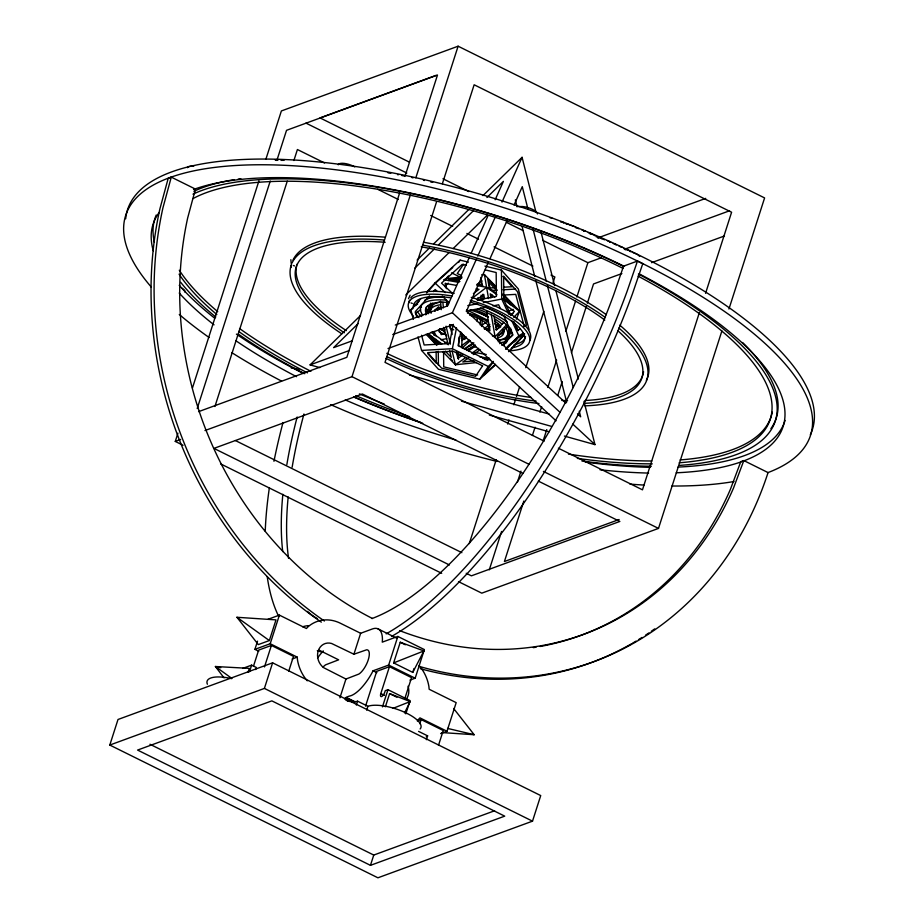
<?xml version="1.0" encoding="UTF-8"?>
<svg xmlns="http://www.w3.org/2000/svg" width="924" height="924" viewBox="0 0 924 924"><rect width="100%" height="100%" fill="white"/><g stroke="black" fill="none" stroke-linecap="round" stroke-linejoin="round"><path stroke-width="1.39" d="M576.01 227.847L575.733 227.304L578.967 228.771M460.845 354.158L458.408 355.624L458.489 352.772M458.697 345.668L458.951 337.144M461.769 347.459L462.185 333.356M477.234 321.506L477.362 317.279M477.87 300.358L477.951 297.54M480.261 324.959L480.468 317.856M481.023 299.376L481.15 295.114M481.97 326.599L482.178 319.554M482.755 299.826L482.929 294.19M290.864 259.702L291.21 263.49M408.5 298.671L410.117 295.183M453.303 324.37L449.491 343.566L424.151 344.987L421.575 335.239M493.404 361.376L488.322 366.493L452.379 348.706L456.525 327.858M460.787 331.924L458.061 345.634L487.618 360.268L489.628 358.246M372.395 618.468A330.469 284.349 69.9 0 1 187.676 217.96L195.449 189.097L171.287 177.131L162.947 207.808A359.632 309.436 69.9 0 0 324.393 621.02M183.044 445.264L175.283 441.429L177.928 433.194M192.458 387.941L258.928 180.885M265.973 158.951L281.381 110.949L458.108 46.2L764.598 197.932L728.944 309.009M197.216 408.512L270.247 181.023M276.853 160.464L286.532 130.319L437.502 74.994L404.943 176.415M214.911 406.514L287.272 181.139M293.89 160.522L297.413 149.526L324.59 162.982M109.794 745.056L118.006 719.484L272.603 662.831L540.725 795.576L532.513 821.159L377.916 877.8L109.794 745.056L264.391 688.415L532.513 821.159M399.653 192.85L346.858 357.311L198.591 411.642M258.766 651.258L254.909 649.353L257.53 641.164M248.036 672.314L249.295 668.375L215.419 666.516L224.047 677.893M249.492 671.76L251.617 665.141L256.295 667.463L255.844 668.884A4.17 3.592 69.9 0 0 255.682 669.554M253.465 666.227L258.651 650.103L271.39 645.437L293.486 656.375L288.681 671.344M204.966 430.549L351.998 376.669L410.556 194.294M415.835 177.835L458.108 46.2M269.346 640.551L275.987 619.877L236.948 617.278L258.316 644.594L269.346 640.551L236.948 617.278M254.909 649.353L270.201 643.739L279.394 615.118L306.41 628.505L308.2 626.645A37.283 32.086 69.9 0 1 340.344 623.226L360.637 633.275L372.337 628.978A37.283 14.079 -63.7 0 1 382.432 639.997L382.259 642.157L397.84 636.44L424.359 649.572L415.176 678.193L409.979 680.099M264.483 666.932L271.39 645.437M264.391 688.415L272.603 662.831M436.636 201.582L385.008 362.37L544.144 441.152M442.365 183.726L474.139 84.777L731.6 212.231L705.566 293.312M339.917 697.828L345.946 679.036L358.882 674.058A13.779 5.209 -63.7 0 0 368.226 659.932A13.779 5.209 -63.7 0 0 366.666 649.78L353.915 654.227L331.554 643.462A13.779 11.85 69.9 0 0 318.202 650.923A13.779 11.85 69.9 0 0 323.758 667.74L345.946 679.036M353.915 654.227L360.637 633.275M476.518 362.554L455.474 364.761M488.553 298.591L484.43 274.555L481.623 274.855M356.364 705.035L357.6 701.189L367.925 706.306A29.741 10.176 17.8 0 1 403.488 711.757A29.741 10.176 17.8 0 1 420.12 728.978M366.701 710.152L367.925 706.306M349.93 701.547C341.245 699.514 345.899 696.846 350.924 695.703A37.283 14.079 -63.7 0 0 371.725 673.365L373.077 670.778L388.658 665.072L397.84 636.44M405.809 713.859L410.06 700.623L387.964 689.685L385.262 690.678L384.8 692.099A4.17 1.571 -63.7 0 1 381.612 696.557A4.17 1.571 -63.7 0 1 380.815 693.554L389.443 666.678L411.538 677.627L404.643 699.121M393.624 662.912L400.254 642.249L423.92 650.935L412.762 672.395L393.624 662.912L423.92 650.935M382.444 706.895L387.964 689.685M385.377 706.791L389.605 693.624L410.175 701.57L404.539 712.935M412.762 672.395L414.01 668.514M469.276 543.589L496.2 459.759M507.669 424.035L508.985 419.912M513.848 404.793L515.604 399.295M516.493 396.546L519.577 386.925M525.756 367.683L543.843 311.342M553.106 282.49L554.874 276.992L550.993 275.063M370.455 865.349L504.712 816.146L271.852 700.866L137.584 750.069L370.455 865.349L373.758 855.058L494.594 810.775M419.843 723.654L421.148 719.577L443.254 730.514L438.507 745.298M426.38 739.697L427.616 735.851L418.572 731.381M489.27 569.854L501.593 531.45M517.44 482.085L520.963 471.125M532.409 435.47L535.054 427.234M539.893 412.15L541.66 406.676M547.817 387.468L556.629 360.048M565.869 331.254L575.56 301.085M576.876 296.974L587.883 262.693L601.374 257.75M440.621 733.598L446.985 731.265L456.179 702.644L429.152 689.258L428.886 686.393A37.283 32.086 69.9 0 0 419.103 665.557M523.816 501.074L504.412 561.538L619.115 519.507M543.231 440.609L546.765 429.614M557.796 395.264L562.208 381.52M571.471 352.656L586.474 305.936M587.352 303.188L593.531 283.945L621.875 273.562M699.387 312.555L642.469 489.836L558.373 448.198M458.5 581.635L481.785 593.162L658.5 528.413L721.898 330.942M391.464 636.486A359.632 135.828 -63.7 0 0 632.386 293.982L642.781 263.675L637.479 261.053L627.084 291.36A359.632 135.828 -63.7 0 1 386.163 633.864M419.381 666.435A359.632 309.436 69.9 0 0 768.052 472.58L743.82 460.579L733.471 488.161A330.469 284.349 69.9 0 1 399.653 630.63M425.802 314.911L430.838 303.003M429.071 310.037L430.7 306.156M428.101 313.86L432.594 303.222M503.361 345.437L510.66 328.159M504.261 344.825L510.822 329.325M506.26 342.966L511.284 331.058M516.32 319.161L519.669 311.226L503.026 293.913M469.311 257.392L447.574 305.879L395.276 325.052M471.078 253.465L488.126 215.454M495.172 199.734L503.395 181.381L486.936 197.505M392.746 334.592L452.379 312.751L476.599 258.743M477.777 256.11L495.495 216.597M501.986 202.102L522.072 157.323L535.874 211.712M488.195 262.682L466.458 311.169L565.869 403.118M489.963 258.743L507.01 220.744M514.056 205.013L522.279 186.671L527.951 208.986M458.604 262.462L460.164 260.141L468.422 262.127M463.582 264.218L457.288 273.516L461.145 275.421M417.983 336.89L421.575 350.427L438.461 369.288L479.718 379.21L488.322 366.493M549.815 217.59L552.206 218.341M413.328 319.288L410.822 309.806L421.044 298.452M426.622 292.261L434.985 282.975L460.164 260.141M419.022 301.351L415.246 305.555L417.648 304.088M426.599 292.943L435.112 283.495L452.725 267.533M429.498 295.819L415.303 311.584L416.782 317.151M433.287 291.614L435.181 289.512L437.191 291.395M506.595 347.747L509.436 344.594M508.558 351.663L524.647 333.807L516.216 338.946L506.179 349.041M509.551 351.224L524.416 334.719M418.179 719.75L419.958 717.89L446.985 731.265M434.696 310.73L438.53 306.756M437.953 309.736L439.916 307.692M503.984 322.222L496.384 330.111L494.005 316.147M510.637 315.315L514.449 311.376L506.364 305.521M492.377 335.851L495.045 336.775L506.86 324.509M513.756 317.359L519.669 311.226L502.575 298.845M508.073 325.652L497.528 336.59L498.417 341.903M446.488 277.974L448.521 275.93M446.246 285.158L448.256 283.137M502.668 345.126L512.704 335.019L503.915 316.135M505.601 349.099L518.814 335.805L523.377 333.021M493.139 362.162L484.061 374.647L495.449 364.322M319.808 367.602L310.083 364.888L360.51 315.511M417.105 260.094L429.452 248.002M433.575 243.971L468.56 209.713M482.963 195.611L522.072 157.323M358.293 323.469L333.587 347.643L352.367 340.771M414.899 268.041L434.442 248.891M438.565 244.86L473.55 210.603M405.821 294.918L449.041 252.599M453.164 248.568L487.121 215.315M479.718 379.21L495.46 364.945M462.208 347.921L470.351 340.621M465.581 349.191L472.753 342.758M470.12 346.061L472.152 344.236M473.411 293.578L478.99 289.351L476.172 288.854M472.926 297.655L486.625 287.283L496.881 294.71M476.899 299.711L483.783 294.49L484.499 298.683M461.838 340.517L466.424 337.041M481.346 325.745L485.943 322.268M461.249 346.026L469.242 339.974M484.095 328.725L489.801 324.405M478.447 283.425L481.958 280.942M462.612 355.105L457.934 358.42L456.56 352.806M468.468 350.958L475.49 345.98M442.723 351.57L455.451 364.807L465.939 357.392M471.76 353.268L478.736 348.313M468.584 357.888L462.774 362L473.885 360.81M473.227 354.597L480.203 349.665M410.822 309.806L413.097 308.42M415.927 312.751L420.743 309.817M520.351 328.805L517.937 330.272L513.836 321.46M523.966 326.611L526.368 325.132L517.521 291.73L503.638 276.218L503.892 300.046L510.914 315.165M437.653 310.071L441.302 307.877M479.048 285.204L481.485 283.737L482.94 286.174M464.137 348.798L473.92 342.919M495.945 329.695L500.843 326.761L494.525 323.631M467.891 349.503L475.225 345.102M466.932 350.496L475.444 345.38M607.253 240.69L610.556 242.042L609.551 242.03M277.858 160.326L275.26 160.048L275.999 160.326M392.954 708.385L410.175 701.57M436.105 75.387L320.039 117.914L409.309 162.104M171.287 177.131L168.226 178.251L159.887 208.928A359.632 309.436 69.9 0 0 321.333 622.141M597.747 237.953L705.705 198.394M625.652 248.845L729.533 210.787M310.083 364.888L349.387 350.485M388.011 348.533L452.402 324.936L556.063 420.824M637.479 261.053L623.55 266.158L613.744 294.652A330.469 124.821 -63.7 0 1 371.968 618.56M508.154 311.226L513.213 309.367M651.559 262.682L724.439 235.978M510.279 314.668L512.959 313.686M175.283 441.429L180.677 439.443M495.945 327.061L499.792 325.652M267.925 619.323L279.394 615.118M743.82 460.579L740.771 461.7L730.422 489.281A330.469 284.349 69.9 0 1 567.405 639.882M242.689 668.41L251.617 665.141M292.134 658.997L297.228 657.126L297.493 660.002A37.283 32.086 69.9 0 0 307.265 680.826M389.443 666.678L376.703 671.355L366.216 704.019A13.987 5.278 -63.7 0 0 365.615 706.155M417.325 720.974L421.148 719.577M563.34 222.915C566.551 223.389 558.928 220.362 560.891 222.003M596.199 236.833L599.561 237.145L604.481 239.813M478.124 299.896L496.419 296.35L496.165 272.522L485.308 269.912M467.752 305.648L477.662 303.719M483.321 302.622L501.732 299.041L508.801 314.252M466.285 311.076L485.989 307.253M493.023 305.89L498.648 304.793L500.404 308.57M445.46 333.749L441.233 334.569L438.888 329.533M440.991 339.766L446.65 338.669M444.883 342.735L447.69 342.192M445.114 278.759L461.965 276.957M461.238 278.136L448.741 279.475L459.921 281.45M447.955 280.48L460.452 279.14M484.984 359.621L489.154 359.182M489.662 287.988L495.287 287.676M503.742 287.202L512.185 286.729L502.922 276.392M491.707 290.425L497.308 290.101M502.91 289.79L515.511 289.085M503.072 295.079L515.742 294.375L524.208 326.391M421.575 350.427L452.379 348.706M583.749 231.219L585.342 231.266L581.704 229.764M598.29 237.78L599.78 237.976M284.072 160.326L281.023 160.337M442.076 732.582L474.174 734.719L453.626 708.489M397.551 174.682L398.671 174.648M623.538 248.464L629.371 250.681M430.838 182.074L432.709 182.34M476.692 284.407L482.282 285.389L480.907 277.396M443.67 279.695L458.916 282.386M476.923 285.562L486.625 287.283M456.444 285.377L445.172 283.391L445.541 287.618M474.994 352.494L486.267 354.481M479.591 356.733L489.293 358.443M482.755 358.408L489.743 359.644M294.513 265.893L293.335 265.5M388.034 172.811L390.748 173.342M401.767 175.502L404.412 176.022M412.3 303.418L411.007 302.91M220.767 667.729L215.419 666.516L231.739 678.343M594.617 235.562L595.322 235.828M411.734 177.466L413.005 177.893M447.539 728.401L474.174 734.719M484.915 266.1L501.42 270.074L518.318 288.935L529.071 329.556M466.308 265.338L462.231 264.356L441.522 283.137L452.587 293.486M477.65 375.005L443.728 366.84L443.566 351.42M615.638 244.652L616.504 244.756L613.224 243.543M624.936 249.549L625.848 249.792M621.425 247.239L622.141 247.32L619.103 246.177M409.424 374.971L549.11 414.067M461.503 401.178L551.42 426.345M489.35 415.061L549.099 431.785M564.391 436.07L594.964 444.629L583.991 401.386M632.155 252.09L633.679 252.864A8.894 3.038 17.8 0 1 638.138 254.909L639.639 256.387M484.65 328.967L489.963 330.792L486.636 311.249M453.753 326.137L449.734 324.751L452.125 334.569M423.354 180.18L424.347 180.527M589.997 233.899L590.725 234.165M574.647 226.599L565.938 223.481L566.25 224.001M600.912 238.38L601.894 238.866M442.954 178.759L468.826 191.568M305.959 123.111L406.826 173.054M506.41 222.349L523.227 230.677M542.619 240.286L587.883 262.693M377.627 189.235L398.336 199.492M430.676 215.5L452.668 226.392M466.897 233.437L478.54 239.201M494.074 246.881L532.882 266.1M477.847 283.691L480.422 284.962M451.57 272.869L461.838 277.951M453.557 279.729L457.403 281.635M477.8 311.862L487.988 316.909M466.736 309.863L488.207 320.501M351.998 376.669L529.175 464.379M543.404 471.425L658.5 528.413M522.811 473.411L362.381 393.994L213.941 448.383L449.411 564.957M538.334 481.092L619.842 521.448L471.402 575.837L466.227 573.284M235.458 440.575L461.873 552.668M220.547 463.836L441.695 573.307M377.789 628.759L396.731 638.138M400.254 642.249L405.359 644.779M388.658 665.072L415.176 678.193M373.077 670.778L376.865 672.649M319.184 650.196L338.623 659.828L325.687 664.795A13.779 5.209 -63.7 0 0 323.077 667.047M389.605 693.624L396.927 697.25M380.815 693.554L384.499 695.379M270.201 643.739L297.228 657.126M346.188 697.435L355.035 701.813M345.934 697.574L354.77 701.951M345.795 697.689L354.631 702.067M345.657 697.839L353.234 701.582M345.507 698.001L353.084 701.743M345.368 698.186L352.945 701.928M345.241 698.382L351.547 701.501M345.114 698.59L351.42 701.72M149.954 744.259L373.758 855.058M593.889 235.066L590.286 233.241A5.094 1.744 17.8 0 0 588.311 232.721M496.292 293.312L489.304 288.253L487.687 278.84L496.373 287.884M503.268 298.371L513.744 305.959L503.13 294.918M494.825 297.147L490.205 293.809L490.921 297.99M431.219 332.166L447.366 343.878M428.193 333.911L441.868 343.82M429.637 335.932L441.268 344.363M577.5 413.871L580.676 416.805L579.256 411.226M452.379 312.751L560.106 412.393M572.788 424.104L594.964 444.629M434.985 282.975L445.264 292.596M442.226 296.107L449.26 302.691M629.925 251.074L630.48 251.744M484.43 274.555L496.176 286.775M496.581 290.275L488.634 282.005L490.667 290.355M503.545 297.528L510.498 304.77M428.389 333.564L438.334 343.913M445.287 351.155L451.258 357.357L449.561 350.404M428.078 335.412L435.793 343.439M450.277 358.512L452.206 360.522M426.091 334.245L436.856 345.449M427.916 353.834L436.255 363.144L436.14 351.928M443.589 327.362L445.056 329.81M442.296 328.829L446.696 336.128M456.213 351.963L458.408 355.624M511.746 320.593L518.814 335.805M427.766 305.59L431.277 313.155M434.026 331.439L436.382 336.509M432.49 331.751L434.245 335.539M541.175 232.629L554.619 285.632M556.04 291.21L578.332 379.071M533.252 229.903L546.35 281.508M547.412 285.701L573.238 387.514M515.326 199.884L517.093 206.861M522.048 226.392L534.788 276.599M535.851 280.781L566.643 402.136M491.683 294.525L492.353 297.309M446.049 326.184L450.415 344.109M452.102 351.016L455.451 364.807M444.144 328.136L448.209 344.837M457.599 353.973L458.523 359.297M491.198 314.148L495.045 336.775M445.622 283.414L446.511 288.692M498.117 324.093L498.359 326.888M499.457 339.489L499.815 343.693M495.888 324.37L496.13 327.235M446.766 301.732L447.135 305.959M442.885 302.102L443.381 307.831M440.552 301.27L441.279 309.667M501.42 270.074L501.732 299.041M438.172 341.695L438.195 344.456M438.276 351.351L438.426 365.142M436.001 339.316L436.024 342.123M338.242 164.784A10.545 3.604 17.8 0 1 344.49 163.444A10.545 3.604 17.8 0 1 354.747 166.909M181.647 288.057A10.545 3.604 17.8 0 1 185.1 292.33M518.826 206.803A10.545 3.604 17.8 0 1 530.029 208.304A10.545 3.604 17.8 0 1 537.479 213.918M187.445 167.683A10.545 3.604 17.8 0 1 193.659 166.32M291.291 367.995A10.545 3.604 17.8 0 1 298.949 369.739M317.486 618.664A330.469 124.821 -63.7 0 1 307.449 611.399M282.732 551.605A330.469 124.821 -63.7 0 1 282.848 494.317M286.844 464.599A330.469 124.821 -63.7 0 1 297.158 417.013M288.554 558.315A330.469 124.821 -63.7 0 1 288.161 496.95M292.146 467.221A330.469 124.821 -63.7 0 1 303.961 413.998M278.736 616.447A359.632 135.828 -63.7 0 1 267.221 576.68M265.234 531.208A359.632 135.828 -63.7 0 1 269.392 487.583M273.966 461.284A359.632 135.828 -63.7 0 1 283.01 422.534M322.511 652.24A359.632 135.828 -63.7 0 1 317.325 650.715M566.066 640.286A330.469 284.349 69.9 0 1 540.24 646.465M536.105 647.193A330.469 284.349 69.9 0 1 533.333 647.632M631.335 643.889A359.632 309.436 69.9 0 1 420.316 668.687M654.712 628.874A359.632 309.436 69.9 0 1 651.293 631.277M648.995 632.859A359.632 309.436 69.9 0 1 645.529 635.181M642.018 637.444A359.632 309.436 69.9 0 1 638.484 639.651M636.116 641.094A359.632 309.436 69.9 0 1 632.536 643.196M151.374 287.156A359.632 122.996 17.8 0 1 487.595 202.645A359.632 122.996 17.8 0 1 767.521 472.765M733.991 481.519A359.632 122.996 17.8 0 1 671.91 486.012M643.993 485.077A359.632 122.996 17.8 0 1 629.949 484.095M497.054 461.469A359.632 122.996 17.8 0 1 330.526 404.585M281.543 381.092A359.632 122.996 17.8 0 1 231.774 352.622M209.113 337.514A359.632 122.996 17.8 0 1 179.291 314.472M639.685 274.139A330.861 113.167 17.8 0 1 676.229 472.799M648.613 473.065A330.861 113.167 17.8 0 1 600.011 469.773M455.89 440.032A330.861 113.167 17.8 0 1 345.264 399.896M296.523 376.669A330.861 113.167 17.8 0 1 235.747 340.644M214.022 324.832A330.861 113.167 17.8 0 1 179.21 293.035M153.28 250.774A330.861 113.167 17.8 0 1 159.032 212.682M193.555 189.478A330.861 113.167 17.8 0 1 624.474 266.447M125.676 218.815A359.632 122.996 17.8 0 1 502.437 200.947A359.632 122.996 17.8 0 1 810.313 434.788M785.088 420.432A330.861 113.167 17.8 0 1 678.066 467.082M650.45 467.348A330.861 113.167 17.8 0 1 585.215 462.023M422.73 423.273A330.861 113.167 17.8 0 1 353.638 396.997M303.372 373.527A330.861 113.167 17.8 0 1 236.405 334.13M214.772 318.26A330.861 113.167 17.8 0 1 179.244 285.297M154.4 242.296A330.861 113.167 17.8 0 1 156.237 215.015M357.6 701.189A13.675 4.678 17.8 0 1 347.401 700.762M426.299 736.671A13.675 4.678 17.8 0 1 427.616 735.851M207.38 684.222A29.741 10.176 17.8 0 1 231.705 678.655M408.038 686.22A13.779 11.85 69.9 0 1 406.133 699.341M317.544 658.05A37.283 14.079 -63.7 0 1 323.296 650.9M302.668 626.784A37.283 32.086 69.9 0 1 308.154 625.64M505.971 341.487A45.461 15.546 17.8 0 1 501.409 342.469M466.274 337.965A45.461 15.546 17.8 0 1 461.238 336.324M425.906 312.728A45.461 15.546 17.8 0 1 448.556 302.471M478.054 309.182A45.461 15.546 17.8 0 1 511.723 331.3M512.15 332.351A45.461 15.546 17.8 0 1 512.554 335.285M517.486 337.791A50.808 17.383 17.8 0 1 510.314 343.716M504.054 344.952A50.808 17.383 17.8 0 1 501.617 345.149M464.934 339.478A50.808 17.383 17.8 0 1 461.319 338.299M443.254 330.711A50.808 17.383 17.8 0 1 439.755 328.84M422.742 315.188A50.808 17.383 17.8 0 1 446.153 300.115M480.295 308.05A50.808 17.383 17.8 0 1 507.357 322.095M421.436 307.577A50.808 17.383 17.8 0 1 421.298 305.428M424.809 300.254A50.808 17.383 17.8 0 1 444.132 297.066M485.885 306.999A50.808 17.383 17.8 0 1 504.931 316.874M516.227 327.027A50.808 17.383 17.8 0 1 518.133 330.642M512.543 334.985A45.461 15.546 17.8 0 1 508.165 338.172M506.883 338.623A45.461 15.546 17.8 0 1 499.665 339.87M427.824 312A45.461 15.546 17.8 0 1 426.414 306.93M470.316 300.231A63.49 21.714 17.8 0 1 526.079 330.677A63.49 21.714 17.8 0 1 509.471 350.797M475.687 346.939A63.49 21.714 17.8 0 1 473.03 346.281M413.478 316.216A63.49 21.714 17.8 0 1 451.975 296.003M409.136 302.656A63.49 21.714 17.8 0 1 409.54 300.138M410.764 297.886A63.49 21.714 17.8 0 1 454.169 293.37M471.228 297.378A63.49 21.714 17.8 0 1 529.833 340.378M525.548 336.452A58.143 19.889 17.8 0 1 514.148 344.687M442.122 329.868A58.143 19.889 17.8 0 1 439.755 328.667M421.725 316.562A58.143 19.889 17.8 0 1 417.625 312.139M414.633 306.606A58.143 19.889 17.8 0 1 414.252 304.088M470.201 302.113A58.143 19.889 17.8 0 1 519.738 328.17A58.143 19.889 17.8 0 1 511.711 347.828M444.894 334.488A58.143 19.889 17.8 0 1 438.842 331.531M418.988 317.637A58.143 19.889 17.8 0 1 415.234 312.855M413.328 306.953A58.143 19.889 17.8 0 1 449.942 297.69M488.473 288.103A40.252 34.638 69.9 0 1 490.401 289.743M504.331 331A36.209 12.382 17.8 0 1 498.151 335.112M452.621 326.033A36.209 12.382 17.8 0 1 449.757 324.543M435.331 310.834A36.209 12.382 17.8 0 1 435.273 309.552M505.301 327.604A40.483 13.848 17.8 0 1 498.186 340.228M463.987 335.458A40.483 13.848 17.8 0 1 461.48 334.603M430.341 312.659A40.483 13.848 17.8 0 1 439.859 304.851M446.419 304.47A40.483 13.848 17.8 0 1 448.533 304.527M474.058 309.621A40.483 13.848 17.8 0 1 487.283 314.899M494.571 318.826A40.483 13.848 17.8 0 1 501.94 324.116M507.392 326.426A40.483 13.848 17.8 0 1 507.703 333.529M431.254 309.794A40.483 13.848 17.8 0 1 440.783 301.986M503.245 330.007A36.209 12.382 17.8 0 1 497.228 337.965M453.707 329.845A36.209 12.382 17.8 0 1 449.769 327.904M434.638 311.226A36.209 12.382 17.8 0 1 440.817 307.114M470.143 309.933A36.209 12.382 17.8 0 1 488.276 317.175M494.328 320.778A36.209 12.382 17.8 0 1 500.127 325.525M619.773 325.156A186.844 63.906 17.8 0 1 646.35 380.353M291.072 267.429A186.844 63.906 17.8 0 1 291.43 264.911M292.977 260.141A186.844 63.906 17.8 0 1 385.019 237.168M423.527 242.238A186.844 63.906 17.8 0 1 606.34 314.703M643.566 371.667A181.508 62.081 17.8 0 1 585.088 400.496M567.567 400.658A181.508 62.081 17.8 0 1 561.838 400.438M531.277 397.505A181.508 62.081 17.8 0 1 386.821 353.315M346.35 330.642A181.508 62.081 17.8 0 1 297.147 264.114M618.849 328.02A186.844 63.906 17.8 0 1 584.892 405.844M538.958 403.545A186.844 63.906 17.8 0 1 386.047 358.408M341.799 333.818A186.844 63.906 17.8 0 1 291.568 264.16M292.065 263.005A186.844 63.906 17.8 0 1 384.095 240.021M422.603 245.103A186.844 63.906 17.8 0 1 605.428 317.556M617.729 330.619A181.508 62.081 17.8 0 1 584.164 403.361M536.128 401.132A181.508 62.081 17.8 0 1 387.156 356.779M344.34 332.779A181.508 62.081 17.8 0 1 296.639 265.823M297.112 264.703A181.508 62.081 17.8 0 1 385.158 242.273M421.194 246.823A181.508 62.081 17.8 0 1 604.793 320.085M742.561 342.504A321.702 110.025 17.8 0 1 770.916 428.632M193.901 191.303A321.702 110.025 17.8 0 1 233.934 179.706M238.149 179.06A321.702 110.025 17.8 0 1 240.829 178.69M772.256 412.15A316.366 108.2 17.8 0 1 680.099 459.944M651.778 460.984A316.366 108.2 17.8 0 1 568.456 454.111M384.303 404.054A316.366 108.2 17.8 0 1 359.401 393.89M310.914 371.298A316.366 108.2 17.8 0 1 239.547 328.528M217.729 311.654A316.366 108.2 17.8 0 1 179.291 270.224M638.392 274.024A321.702 110.025 17.8 0 1 679.798 465.384M651.385 466.216A321.702 110.025 17.8 0 1 581.97 461.053M420.824 422.487A321.702 110.025 17.8 0 1 354.666 397.17M304.747 373.712A321.702 110.025 17.8 0 1 238.253 334.014M215.754 317.013A321.702 110.025 17.8 0 1 180.688 282.294M192.989 194.155A321.702 110.025 17.8 0 1 622.938 266.147M638.068 276.137A316.366 108.2 17.8 0 1 679.186 462.797M652.252 463.848A316.366 108.2 17.8 0 1 577.327 458.385M409.632 416.678A316.366 108.2 17.8 0 1 355.844 395.622M307.473 372.857A316.366 108.2 17.8 0 1 238.635 331.381M216.817 314.507A316.366 108.2 17.8 0 1 179.083 274.174M192.931 198.637A316.366 108.2 17.8 0 1 622.961 268.353M467.405 312.982A25.56 8.743 17.8 0 1 488.45 322.418M469.681 315.119A21.298 7.288 17.8 0 1 488.346 330.388M490.17 326.334A21.298 7.288 17.8 0 1 485.285 328.99M482.594 365.846L475.525 376.299L441.591 368.133L427.697 352.633L453.037 351.212L482.594 365.846"/></g></svg>
